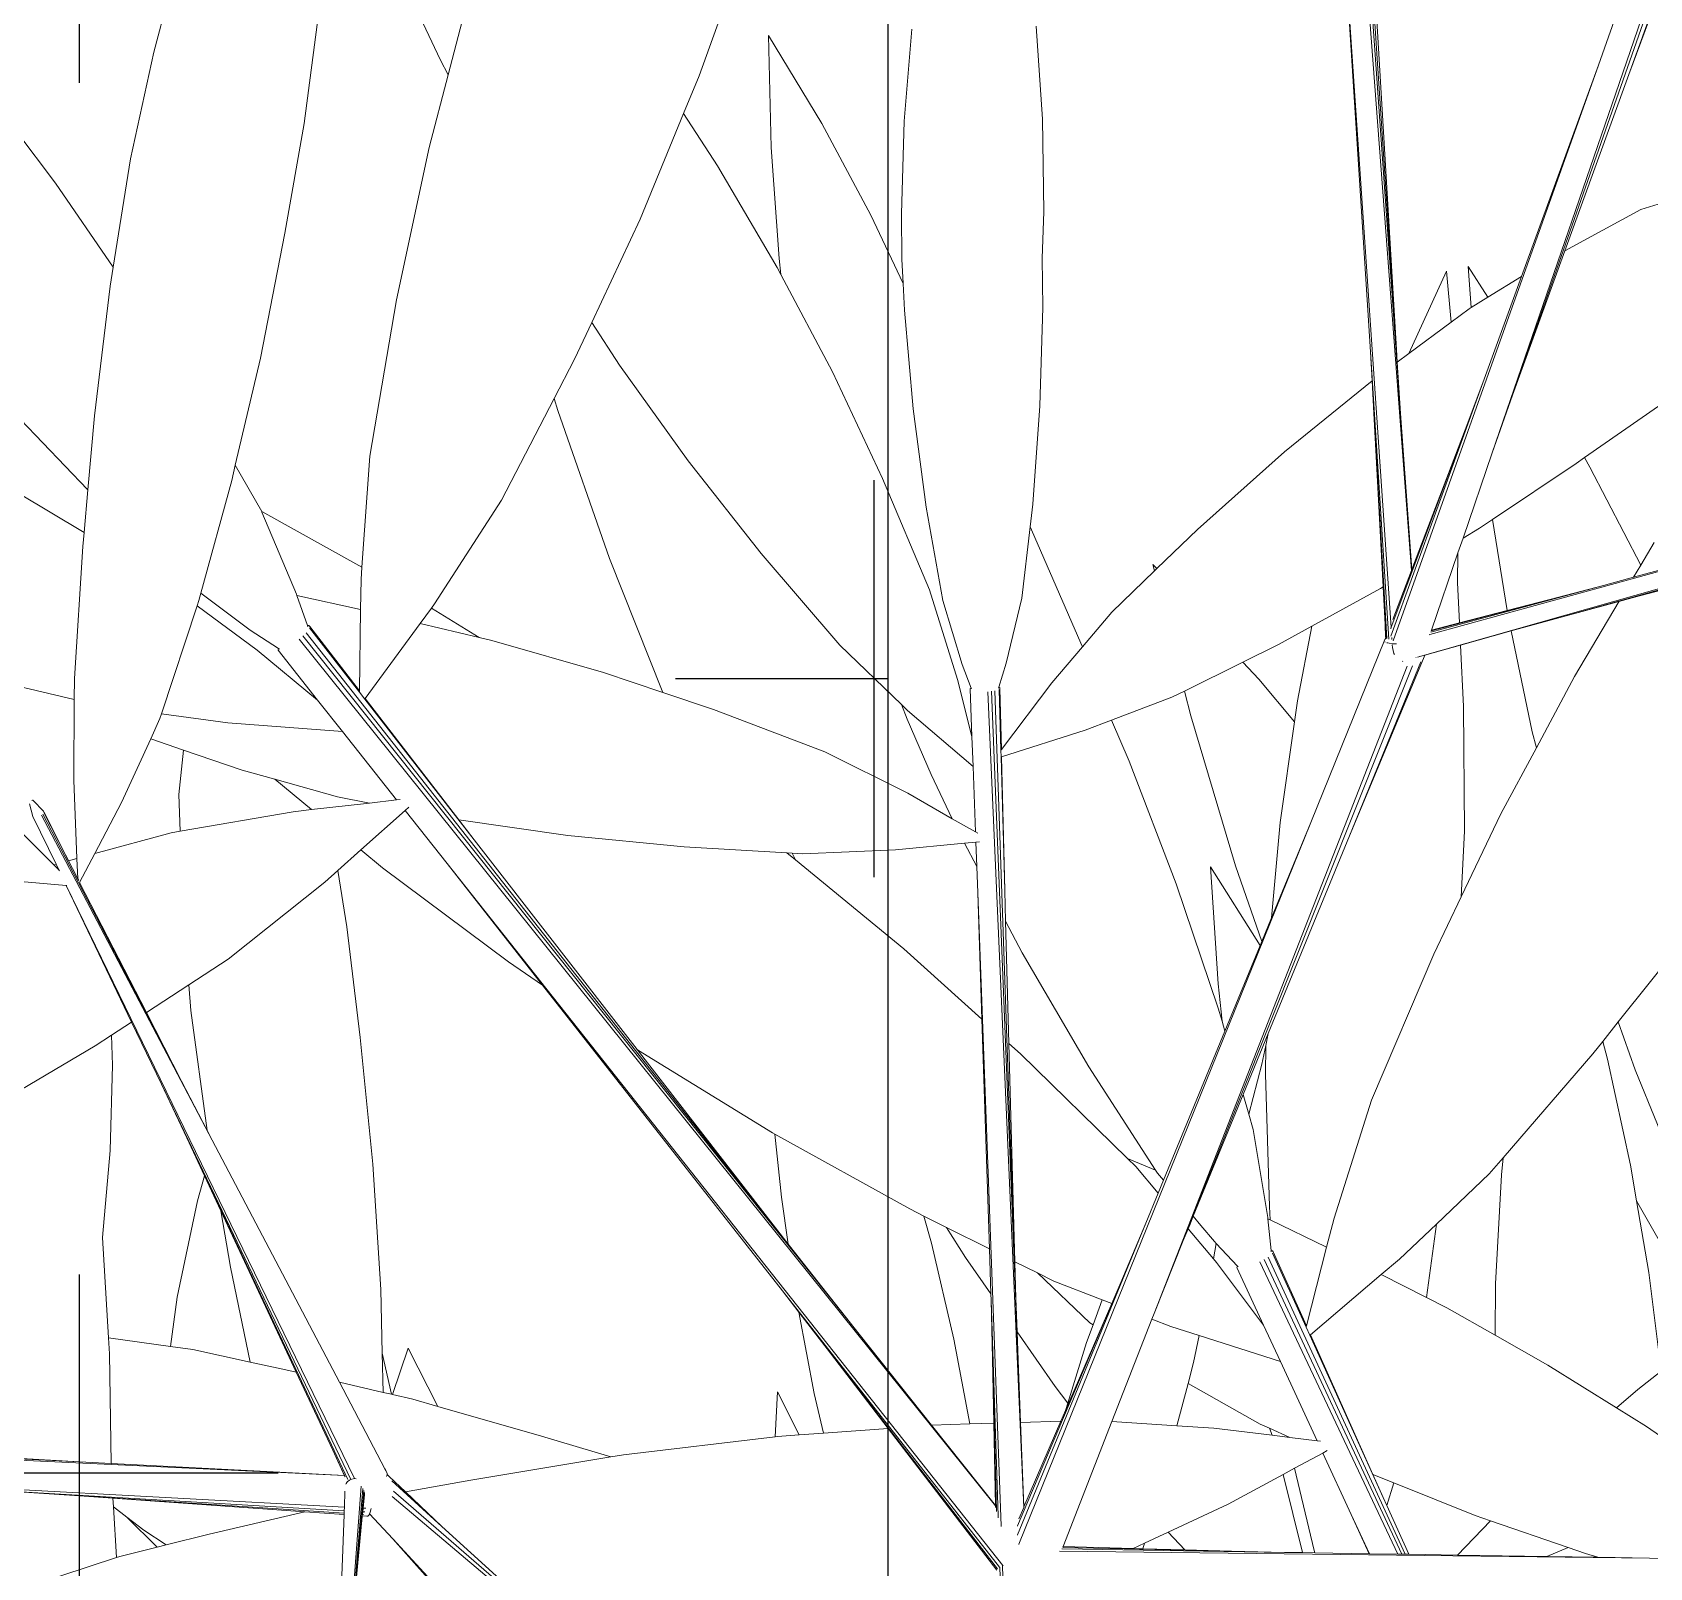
# Model space of a CAD drawing. Header units: millimetres. Extents: x 18 to 174501, y 22 to 24571.
# Drawn here: x 21719.1 to 21922.7, y 18888.2 to 19081.5 of the extents above; entities that cross this region are included whole.
import ezdxf

# ---------------------------------------------------------------- set-up
doc = ezdxf.new("R2010")
doc.units = ezdxf.units.MM
doc.header["$MEASUREMENT"] = 0
doc.linetypes.add('HIDDEN2', pattern=[0.1875, 0.125, -0.0625])
doc.layers.add('AS', color=8, linetype='HIDDEN2', lineweight=5)
doc.layers.add('Edges', color=7, linetype='Continuous', lineweight=18)
doc.layers.add('tampak', color=7, linetype='Continuous')

# ---------------------------------------------------------------- blocks, each defined once
blk = doc.blocks.new('OUTDOOR')
at = {"layer": 'tampak', "transparency": 33554687}
h = blk.add_hatch(dxfattribs=at)
h.set_pattern_fill('CROSS', scale=400)
h.paths.add_polyline_path([(1833117.56, 62258.33), (1829017.56, 62258.33), (1829017.56, 55399.79), (1833117.56, 55399.79)])
blk.add_line((1833117.56, 62258.33), (1833117.56, 44386.87))
blk = doc.blocks.new('BAMBOOPLAN')
at = {"layer": 'Edges'}
for p, q in [((-0.9804, 8.8667), (-1.0959, 10.3975)), ((-1, 9.1491), (-1.089, 10.3983)), ((-1.0077, 9.2642), (-1.0829, 10.3995)), ((-2.1673, 10.0187), (-2.2618, 9.7565)), ((-1.103, 10.0205), (-1.0542, 9.2598)), ((-1.103, 10.0205), (-1.0172, 8.7638)), ((-1.0527, 10.0267), (-1.0077, 9.2642)), ((-0.4977, 10.0069), (-0.5894, 9.7591)), ((-0.4995, 10.0069), (-0.5894, 9.7591)), ((-3.1929, 9.986), (-3.2424, 9.7989)), ((-0.8351, 9.0781), (-0.5186, 10.0004)), ((-0.7985, 9.1823), (-0.5112, 10.0012)), ((-0.5636, 10.0024), (-0.6442, 9.7759)), ((-2.8175, 9.9763), (-2.7271, 9.7846)), ((-2.6764, 9.8987), (-2.7132, 9.7582)), ((-2.9455, 9.8717), (-2.9723, 9.6709)), ((-1.8793, 9.8403), (-1.8931, 9.6749)), ((-1.6555, 9.8461), (-1.6442, 9.6786)), ((-2.1371, 9.8291), (-2.1319, 9.6277)), ((-2.1371, 9.8291), (-2.0409, 9.6707)), ((-3.2424, 9.7989), (-3.2843, 9.6075)), ((-2.7271, 9.7846), (-2.7132, 9.7582)), ((-0.6442, 9.7759), (-1.0134, 8.7399)), ((-0.6442, 9.7759), (-0.7825, 9.3954)), ((-2.7132, 9.7582), (-2.7473, 9.6276)), ((-2.2618, 9.7565), (-2.2898, 9.6887)), ((-0.5894, 9.7591), (-0.7044, 9.442)), ((-2.2898, 9.6887), (-2.368, 9.4989)), ((-2.2898, 9.6887), (-2.2286, 9.5946)), ((-3.4904, 9.6583), (-3.4196, 9.5637)), ((-2.9723, 9.6709), (-3.0067, 9.4733)), ((-2.0409, 9.6707), (-1.9526, 9.506)), ((-1.8931, 9.6749), (-1.898, 9.508)), ((-1.6442, 9.6786), (-1.642, 9.5117)), ((-3.2843, 9.6075), (-3.3154, 9.4121)), ((-2.7473, 9.6276), (-2.8058, 9.3538)), ((-2.1319, 9.6277), (-2.1179, 9.428)), ((-2.2286, 9.5946), (-2.1211, 9.4116)), ((-3.4196, 9.5637), (-3.3154, 9.4121)), ((-0.4436, 9.5549), (-0.5682, 9.516)), ((-0.5682, 9.516), (-0.7044, 9.442)), ((-2.368, 9.4989), (-2.4548, 9.3129)), ((-1.9526, 9.506), (-1.8948, 9.3832)), ((-1.898, 9.508), (-1.897, 9.4266)), ((-1.642, 9.5117), (-1.6445, 9.4283)), ((-3.0067, 9.4733), (-3.0507, 9.2487)), ((-2.1179, 9.428), (-2.1146, 9.3993)), ((-1.897, 9.4266), (-1.8948, 9.3832)), ((-1.6445, 9.4283), (-1.6436, 9.3396)), ((-0.7044, 9.442), (-0.7985, 9.1823)), ((-3.3154, 9.4121), (-3.3208, 9.3779)), ((-2.1211, 9.4116), (-2.1146, 9.3993)), ((-2.1146, 9.3993), (-2.022, 9.224)), ((-0.9173, 9.4049), (-0.9854, 9.2571)), ((-0.9173, 9.4049), (-0.9093, 9.3134)), ((-0.8784, 9.4133), (-0.8432, 9.3581)), ((-0.8784, 9.4133), (-0.8734, 9.3395)), ((-3.3208, 9.3779), (-3.3494, 9.1451)), ((-1.8948, 9.3832), (-1.8925, 9.3351)), ((-0.7825, 9.3954), (-0.852, 9.2041)), ((-0.7825, 9.3954), (-0.8432, 9.3581)), ((-2.8058, 9.3538), (-2.8537, 9.0724)), ((-1.6436, 9.3396), (-1.6491, 9.1626)), ((-0.8765, 9.3376), (-0.9093, 9.3134)), ((-0.8734, 9.3395), (-0.8765, 9.3376)), ((-0.8432, 9.3581), (-0.8734, 9.3395)), ((-2.4548, 9.3129), (-2.4857, 9.2466)), ((-2.4548, 9.3129), (-2.4049, 9.2361)), ((-1.8925, 9.3351), (-1.8765, 9.1572)), ((-0.9093, 9.3134), (-0.9854, 9.2571)), ((-1.0542, 9.2598), (-1.021, 8.7432)), ((-1.0512, 9.208), (-1.0542, 9.2598)), ((-1.0062, 9.2417), (-1.0077, 9.2642)), ((-0.9854, 9.2571), (-1.0062, 9.2417)), ((-3.0507, 9.2487), (-3.0959, 9.0561)), ((-2.4857, 9.2466), (-2.5223, 9.176)), ((-2.4049, 9.2361), (-2.2814, 9.0637)), ((-2.022, 9.224), (-1.9317, 9.0323)), ((-1, 9.1491), (-1.0062, 9.2417)), ((-1.0512, 9.208), (-1.2087, 9.0801)), ((-1.0479, 9.1498), (-1.0512, 9.208)), ((-0.852, 9.2041), (-1.0175, 8.7485)), ((-0.8837, 9.1194), (-0.852, 9.2041)), ((-3.5261, 9.1839), (-3.3618, 9.0121)), ((-2.5223, 9.176), (-2.6169, 8.9931)), ((-2.5223, 9.176), (-2.5159, 9.1545)), ((-0.8351, 9.0781), (-0.7985, 9.1823)), ((-3.3494, 9.1451), (-3.3611, 9.0115)), ((-2.5159, 9.1545), (-2.4231, 8.8879)), ((-1.8765, 9.1572), (-1.8533, 8.9804)), ((-1.6491, 9.1626), (-1.6616, 8.9862)), ((-1.0316, 8.837), (-1.0479, 9.1498)), ((-1.0248, 8.7442), (-1.0479, 9.1498)), ((-0.98, 8.8683), (-1, 9.1491)), ((-0.5363, 9.1623), (-0.6694, 9.0698)), ((-1.0174, 8.7627), (-0.8837, 9.1194)), ((-0.9797, 8.8686), (-0.8837, 9.1194)), ((-1.2087, 9.0801), (-1.3655, 8.9404)), ((-0.8878, 8.9245), (-0.8351, 9.0781)), ((-3.0959, 9.0561), (-3.1024, 9.0283)), ((-3.0959, 9.0561), (-3.0485, 8.9726)), ((-2.8537, 9.0724), (-2.8681, 8.8726)), ((-2.2814, 9.0637), (-2.1503, 8.8971)), ((-0.6845, 9.0594), (-0.8345, 8.9585)), ((-0.6694, 9.0698), (-0.6845, 9.0594)), ((-0.6694, 9.0698), (-0.6595, 9.0526)), ((-0.6595, 9.0526), (-0.5682, 8.876)), ((-3.1024, 9.0283), (-3.158, 8.826)), ((-1.9317, 9.0323), (-1.8472, 8.832)), ((-0.9698, 8.7108), (0.1946, 9.0406)), ((-0.7086, 8.7835), (0.1962, 9.0357)), ((-0.6251, 8.8063), (0.198, 9.0314)), ((-3.4869, 9.0062), (-3.3677, 8.9349)), ((-3.3611, 9.0115), (-3.3677, 8.9349)), ((-3.3618, 9.0121), (-3.3611, 9.0115)), ((-2.6169, 8.9931), (-2.7378, 8.8064)), ((-0.0836, 8.9895), (-0.9474, 8.7514)), ((-0.0836, 8.9895), (-0.581, 8.8546)), ((-3.0485, 8.9726), (-2.8681, 8.8726)), ((-3.0485, 8.9726), (-3.048, 8.9718)), ((-3.048, 8.9718), (-2.9858, 8.824)), ((-1.8533, 8.9804), (-1.8233, 8.8125)), ((-1.6616, 8.9862), (-1.6664, 8.9451)), ((-3.3677, 8.9349), (-3.3699, 8.9099)), ((-1.6664, 8.9451), (-1.6815, 8.8168)), ((-1.6664, 8.9451), (-1.6638, 8.9398)), ((-1.6638, 8.9398), (-1.575, 8.7358)), ((-1.3655, 8.9404), (-1.4383, 8.87)), ((-0.8579, 8.9427), (-0.8878, 8.9245)), ((-0.8345, 8.9585), (-0.8579, 8.9427)), ((-0.8345, 8.9585), (-0.8081, 8.7948)), ((-0.0715, 8.9534), (-0.6068, 8.8112)), ((-3.3699, 8.9099), (-3.3854, 8.6721)), ((-0.8969, 8.8981), (-0.8878, 8.9245)), ((-0.544, 8.9167), (-0.5682, 8.876)), ((-2.8681, 8.8726), (-2.8697, 8.8506)), ((-2.4231, 8.8879), (-2.3268, 8.6473)), ((-2.1503, 8.8971), (-2.0089, 8.7321)), ((-1.4454, 8.8777), (-1.4383, 8.87)), ((-1.4454, 8.8777), (-1.4425, 8.8659)), ((-0.9444, 8.7595), (-0.8969, 8.8981)), ((-0.8969, 8.8981), (-0.8978, 8.845)), ((-0.5682, 8.876), (-0.581, 8.8546)), ((-2.8697, 8.8506), (-2.8705, 8.7963)), ((-1.4425, 8.8659), (-1.5193, 8.7915)), ((-1.4383, 8.87), (-1.4425, 8.8659)), ((-1.0142, 8.7783), (-0.9804, 8.8667)), ((-0.9804, 8.8667), (-0.98, 8.8677)), ((-0.9797, 8.8686), (-0.98, 8.8683)), ((-0.98, 8.8677), (-0.9797, 8.8686)), ((-0.98, 8.8677), (-0.98, 8.8683)), ((-0.8978, 8.845), (-0.8942, 8.7725)), ((-0.581, 8.8546), (-0.6353, 8.8398)), ((-3.158, 8.826), (-3.1617, 8.8126)), ((-3.158, 8.826), (-3.0689, 8.7591)), ((-2.9858, 8.824), (-2.985, 8.8218)), ((-2.985, 8.8218), (-2.8705, 8.7963)), ((-2.985, 8.8218), (-2.966, 8.7675)), ((-1.8472, 8.832), (-1.7967, 8.6704)), ((-1.6815, 8.8168), (-1.7094, 8.6999)), ((-1.0364, 8.834), (-1.1597, 8.7664)), ((-1.0316, 8.837), (-1.0364, 8.834)), ((-1.028, 8.7693), (-1.0316, 8.837)), ((-0.6353, 8.8398), (-0.9459, 8.7556)), ((-0.9449, 8.7582), (-0.7152, 8.8188)), ((-0.8081, 8.7948), (-0.7152, 8.8188)), ((-0.7152, 8.8188), (-0.6353, 8.8398)), ((-3.1647, 8.8033), (-3.2286, 8.6085)), ((-3.1617, 8.8126), (-3.1647, 8.8033)), ((-3.1647, 8.8033), (-3.0564, 8.7235)), ((-2.8705, 8.7963), (-2.8727, 8.6503)), ((-2.7432, 8.799), (-2.7634, 8.7714)), ((-2.7378, 8.8064), (-2.7432, 8.799)), ((-2.7432, 8.799), (-2.6574, 8.7462)), ((-1.8233, 8.8125), (-1.7884, 8.6975)), ((-1.5193, 8.7915), (-1.5724, 8.7291)), ((-0.8942, 8.7725), (-0.8081, 8.7948)), ((-0.7086, 8.7835), (-0.6251, 8.8063)), ((-0.6068, 8.8112), (-0.6874, 8.6758)), ((-0.6068, 8.8112), (-0.6251, 8.8063)), ((-3.0689, 8.7591), (-3.0185, 8.726)), ((-2.9634, 8.7674), (-2.966, 8.7675)), ((-2.966, 8.7675), (-2.9652, 8.7651)), ((-2.9619, 8.7661), (-2.9634, 8.7674)), ((-2.9623, 8.7634), (-2.8727, 8.648)), ((-2.9619, 8.7661), (-2.8727, 8.6503)), ((-2.7634, 8.7714), (-2.8621, 8.6365)), ((-2.7634, 8.7714), (-2.6574, 8.7462)), ((-1.1597, 8.7664), (-1.2195, 8.7336)), ((-1.1597, 8.7664), (-1.1852, 8.632)), ((-1.027, 8.747), (-1.028, 8.7693)), ((-1.0268, 8.7455), (-1.028, 8.7693)), ((-1.0177, 8.7619), (-1.0174, 8.7627)), ((-1.0171, 8.7637), (-1.0172, 8.7638)), ((-0.9451, 8.7574), (-0.9449, 8.7582)), ((-0.9449, 8.7582), (-0.9444, 8.7595)), ((-0.9444, 8.7595), (-0.8942, 8.7725)), ((-0.8923, 8.7323), (-0.8009, 8.7578)), ((-0.8009, 8.7578), (-0.7086, 8.7835)), ((-0.8009, 8.7578), (-0.7633, 8.5766)), ((-1.7285, 7.1836), (-2.9809, 8.7428)), ((-1.974, 7.4927), (-2.9743, 8.7488)), ((-2.0657, 7.6089), (-2.9687, 8.7544)), ((-2.6574, 8.7462), (-2.6347, 8.7407)), ((-2.6347, 8.7407), (-2.4338, 8.6832)), ((-2.0089, 8.7321), (-1.8979, 8.6254)), ((-1.5724, 8.7291), (-1.6274, 8.6644)), ((-1.575, 8.7358), (-1.5724, 8.7291)), ((-1.2195, 8.7336), (-1.2836, 8.7019)), ((-1.0284, 8.7427), (-1.1615, 8.4135)), ((-1.0268, 8.7446), (-1.0284, 8.7427)), ((-1.0281, 8.7376), (-1.0282, 8.7374)), ((-1.0281, 8.7374), (-1.028, 8.7377)), ((-1.027, 8.747), (-1.0268, 8.7446)), ((-1.0268, 8.7447), (-1.0268, 8.7446)), ((-1.0268, 8.7446), (-1.0268, 8.7437)), ((-1.0264, 8.7389), (-1.0264, 8.7386)), ((-1.0245, 8.7368), (-1.0243, 8.7367)), ((-1.0243, 8.7367), (-1.0205, 8.7356)), ((-1.0205, 8.7356), (-1.0152, 8.7349)), ((-1.0175, 8.7485), (-1.0177, 8.7482)), ((-1.0159, 8.7461), (-1.0159, 8.7462)), ((-1.0159, 8.7461), (-1.0157, 8.7424)), ((-1.0153, 8.7329), (-1.0153, 8.7327)), ((-1.0153, 8.7327), (-1.0146, 8.728)), ((-1.0152, 8.7349), (-1.0102, 8.7346)), ((-1.0146, 8.728), (-1.0135, 8.7228)), ((-1.0134, 8.7399), (-1.0134, 8.7399)), ((-1.0102, 8.7346), (-1.01, 8.7346)), ((-1.01, 8.7346), (-1.0088, 8.7346)), ((-1.0088, 8.7346), (-1.0076, 8.7346)), ((-0.9564, 8.7144), (-0.8923, 8.7323)), ((-0.9484, 8.7511), (-0.9485, 8.7511)), ((-0.9474, 8.7514), (-0.9484, 8.7511)), ((-0.8923, 8.7323), (-0.8869, 8.6219)), ((-3.0564, 8.7235), (-2.9479, 8.6334)), ((-3.0189, 8.7231), (-3.0185, 8.726)), ((-3.0189, 8.7231), (-2.9479, 8.6334)), ((-3.0185, 8.726), (-3.0167, 8.7248)), ((-1.7094, 8.6999), (-1.7225, 8.6569)), ((-1.2836, 8.7019), (-1.3887, 8.6497)), ((-1.2836, 8.7019), (-1.2551, 8.6709)), ((-0.9586, 8.7082), (-1.0921, 8.389)), ((-0.9635, 8.7021), (-1.0921, 8.389)), ((-1.0135, 8.7228), (-1.012, 8.7175)), ((-1.012, 8.7175), (-1.0113, 8.7154)), ((-0.9968, 8.7031), (-0.9963, 8.7033)), ((-0.9729, 8.7099), (-0.9723, 8.7101)), ((-0.9729, 8.7098), (-0.9723, 8.71)), ((-0.966, 8.7117), (-0.9564, 8.7144)), ((-0.9586, 8.7082), (-0.9564, 8.7144)), ((-3.5416, 8.6712), (-3.3856, 8.6348)), ((-3.3854, 8.6721), (-3.3856, 8.6348)), ((-2.4338, 8.6832), (-2.3268, 8.6473)), ((-1.7967, 8.6704), (-1.771, 8.5678)), ((-1.7884, 8.6975), (-1.7726, 8.6551)), ((-1.4434, 7.53), (-0.9884, 8.6944)), ((-1.391, 7.6614), (-0.9789, 8.6949)), ((-1.2551, 8.6709), (-1.1907, 8.5941)), ((-0.6874, 8.6758), (-0.7559, 8.5477)), ((-2.8727, 8.6503), (-2.8727, 8.648)), ((-2.8727, 8.648), (-2.8629, 8.6354)), ((-2.3268, 8.6473), (-2.2359, 8.6167)), ((-1.7742, 8.6535), (-1.7726, 8.6551)), ((-1.7742, 8.6535), (-1.771, 8.5678)), ((-1.7726, 8.6551), (-1.7721, 8.6536)), ((-1.6779, 7.1809), (-1.7425, 8.6486)), ((-1.688, 7.4459), (-1.7358, 8.6493)), ((-1.6919, 7.5569), (-1.7299, 8.6502)), ((-1.7225, 8.6569), (-1.723, 8.6551)), ((-1.721, 8.6557), (-1.7225, 8.6569)), ((-1.722, 8.6528), (-1.719, 8.5433)), ((-1.7206, 8.6542), (-1.721, 8.6557)), ((-1.7206, 8.6542), (-1.718, 8.5446)), ((-1.6274, 8.6644), (-1.718, 8.5446)), ((-1.3887, 8.6497), (-1.4113, 8.6385)), ((-1.3887, 8.6497), (-1.3776, 8.605)), ((-3.3856, 8.6348), (-3.3862, 8.4892)), ((-2.9479, 8.6334), (-2.9032, 8.5769)), ((-2.8621, 8.6365), (-2.8629, 8.6354)), ((-2.8629, 8.6354), (-2.6663, 8.3823)), ((-2.8621, 8.6365), (-2.6939, 8.4181)), ((-2.2359, 8.6167), (-2.0359, 8.5402)), ((-1.8979, 8.6254), (-1.8878, 8.5991)), ((-1.8979, 8.6254), (-1.8868, 8.6147)), ((-1.8868, 8.6147), (-1.769, 8.5137)), ((-1.4113, 8.6385), (-1.52, 8.5971)), ((-1.1852, 8.632), (-1.1907, 8.5941)), ((-0.8869, 8.6219), (-0.8854, 8.3979)), ((-3.2314, 8.6002), (-3.2481, 8.5635)), ((-3.2286, 8.6085), (-3.2314, 8.6002)), ((-3.2286, 8.6085), (-3.1094, 8.5925)), ((-3.1094, 8.5925), (-2.9032, 8.5769)), ((-1.8878, 8.5991), (-1.8445, 8.4995)), ((-1.52, 8.5971), (-1.5672, 8.5792)), ((-1.52, 8.5971), (-1.4882, 8.5233)), ((-1.3776, 8.605), (-1.2972, 8.335)), ((-1.1907, 8.5941), (-1.2168, 8.413)), ((-3.2481, 8.5635), (-3.3004, 8.4491)), ((-3.2481, 8.5635), (-3.189, 8.5434)), ((-2.9032, 8.5769), (-2.8058, 8.4539)), ((-1.771, 8.5678), (-1.769, 8.5137)), ((-1.5672, 8.5792), (-1.7177, 8.5316)), ((-0.7633, 8.5766), (-0.7559, 8.5477)), ((-3.189, 8.5434), (-3.1975, 8.4637)), ((-3.189, 8.5434), (-3.0837, 8.5076)), ((-2.0359, 8.5402), (-1.8866, 8.4659)), ((-1.718, 8.5446), (-1.719, 8.5433)), ((-1.719, 8.5433), (-1.7187, 8.5313)), ((-1.7177, 8.5316), (-1.7187, 8.5313)), ((-1.7187, 8.5313), (-1.7121, 8.291)), ((-1.7177, 8.5316), (-1.7121, 8.291)), ((-1.4882, 8.5233), (-1.4035, 8.3029)), ((-0.7559, 8.5477), (-0.8196, 8.4287)), ((-3.0837, 8.5076), (-3.0251, 8.4911)), ((-1.8445, 8.4995), (-1.8065, 8.4201)), ((-1.769, 8.5137), (-1.7647, 8.3962)), ((-3.3862, 8.4892), (-3.3807, 8.3484)), ((-3.0251, 8.4911), (-2.9586, 8.4365)), ((-3.0251, 8.4911), (-2.9124, 8.4593)), ((-1.8866, 8.4659), (-1.8065, 8.4201)), ((-3.4601, 8.4239), (-3.4661, 8.4466)), ((-3.4607, 8.4532), (-3.4616, 8.4531)), ((-3.4601, 8.4532), (-3.4607, 8.4532)), ((-3.4596, 8.453), (-3.4601, 8.4532)), ((-3.441, 8.4337), (-3.4596, 8.453)), ((-3.3004, 8.4491), (-3.3488, 8.3572)), ((-3.1975, 8.4637), (-3.1952, 8.3976)), ((-2.9918, 8.4327), (-2.9586, 8.4365)), ((-2.9586, 8.4365), (-2.8548, 8.4483)), ((-2.9124, 8.4593), (-2.8548, 8.4483)), ((-2.8548, 8.4483), (-2.8058, 8.4539)), ((-2.8058, 8.4539), (-2.7994, 8.4546)), ((-2.7907, 8.4348), (-2.784, 8.4408)), ((-3.4979, 8.4125), (-3.4225, 8.337)), ((-3.4601, 8.4253), (-3.46, 8.4252)), ((-3.4601, 8.4239), (-3.4184, 8.3381)), ((-3.1373, 7.8418), (-3.4442, 8.4264)), ((-3.1925, 7.9479), (-3.4423, 8.4281)), ((-3.4403, 8.4326), (-3.441, 8.4337)), ((-3.4403, 8.4326), (-3.3957, 8.3443)), ((-3.4403, 8.4313), (-3.3887, 8.3305)), ((-3.1952, 8.3976), (-2.9918, 8.4327)), ((-2.8701, 8.3638), (-2.7907, 8.4348)), ((-2.7907, 8.4348), (-2.715, 8.3392)), ((-2.6939, 8.4181), (-2.4979, 8.3897)), ((-2.6939, 8.4181), (-2.6663, 8.3823)), ((-1.8065, 8.4201), (-1.7647, 8.3962)), ((-1.1615, 8.4135), (-1.6866, 7.1147)), ((-1.1615, 8.4135), (-1.2322, 8.2416)), ((-1.2168, 8.413), (-1.2322, 8.2416)), ((-0.8196, 8.4287), (-0.8909, 8.2794)), ((-3.3488, 8.3572), (-3.211, 8.3949)), ((-3.211, 8.3949), (-3.1952, 8.3976)), ((-2.6663, 8.3823), (-2.3734, 8.0051)), ((-2.4979, 8.3897), (-2.2889, 8.3692)), ((-1.7847, 8.3759), (-1.764, 8.378)), ((-1.7647, 8.3962), (-1.7605, 8.3938)), ((-1.764, 8.378), (-1.7573, 8.3786)), ((-1.764, 8.378), (-1.7624, 8.3339)), ((-1.0921, 8.389), (-1.2381, 8.0335)), ((-0.8854, 8.3979), (-0.8909, 8.2794)), ((-3.3488, 8.3572), (-3.3759, 8.3056)), ((-2.9116, 8.3266), (-2.8701, 8.3638)), ((-2.8701, 8.3638), (-2.8313, 8.3319)), ((-2.2889, 8.3692), (-2.1041, 8.3588)), ((-2.1041, 8.3588), (-2.0883, 8.3458)), ((-2.1041, 8.3588), (-2.0943, 8.3582)), ((-2.0943, 8.3582), (-2.0883, 8.3458)), ((-2.0943, 8.3582), (-2.0751, 8.3571)), ((-2.0751, 8.3571), (-1.9084, 8.3638)), ((-1.9084, 8.3638), (-1.7847, 8.3759)), ((-1.7847, 8.3759), (-1.7624, 8.3339)), ((-3.4225, 8.337), (-3.4184, 8.3381)), ((-3.4225, 8.337), (-3.4135, 8.328)), ((-3.4184, 8.3381), (-3.4135, 8.328)), ((-3.4135, 8.328), (-3.4119, 8.3264)), ((-3.3957, 8.3443), (-3.3807, 8.3484)), ((-3.3957, 8.3443), (-3.3887, 8.3305)), ((-3.3887, 8.3305), (-3.3793, 8.3122)), ((-3.3807, 8.3484), (-3.3793, 8.3122)), ((-2.9348, 8.3058), (-2.9116, 8.3266)), ((-2.9116, 8.3266), (-2.8952, 8.2256)), ((-2.8313, 8.3319), (-2.6047, 8.1624)), ((-2.715, 8.3392), (-2.5436, 8.1209)), ((-2.715, 8.3392), (-1.7153, 7.0763)), ((-2.0883, 8.3458), (-1.8937, 8.186)), ((-1.7624, 8.3339), (-1.7607, 8.2865)), ((-1.3417, 8.3333), (-1.2526, 8.1922)), ((-1.3417, 8.3333), (-1.3284, 8.1229)), ((-1.2972, 8.335), (-1.2498, 8.1989)), ((-3.5164, 8.3099), (-3.4002, 8.3002)), ((-3.4002, 8.3002), (-3.4, 8.3001)), ((-3.4002, 8.3002), (-3.2824, 8.0542)), ((-3.4, 8.3001), (-2.8817, 7.2329)), ((-3.4, 8.3001), (-3.3989, 8.3001)), ((-3.3793, 8.3122), (-3.3775, 8.3087)), ((-3.3759, 8.3056), (-3.3761, 8.3053)), ((-3.3759, 8.3056), (-3.2559, 8.0715)), ((-3.1088, 8.1671), (-2.9348, 8.3058)), ((-1.7121, 8.291), (-1.7106, 8.236)), ((-1.4035, 8.3029), (-1.3279, 8.0795)), ((-1.7607, 8.2865), (-1.7532, 8.0595)), ((-1.7607, 8.2865), (-1.7187, 7.1482)), ((-0.8909, 8.2794), (-0.9403, 8.1761)), ((-1.7106, 8.236), (-1.6804, 8.1789)), ((-1.7106, 8.236), (-1.7045, 8.0156)), ((-1.2322, 8.2416), (-1.2498, 8.1989)), ((-2.8952, 8.2256), (-2.8712, 8.0265)), ((-0.4808, 8.215), (-0.6085, 8.0544)), ((-1.8937, 8.186), (-1.7532, 8.0595)), ((-1.6804, 8.1789), (-1.5606, 7.9735)), ((-1.2526, 8.1922), (-1.316, 8.0381)), ((-1.2498, 8.1989), (-1.2526, 8.1922)), ((-0.9403, 8.1761), (-1.0525, 7.9136)), ((-3.1793, 8.1213), (-3.1088, 8.1671)), ((-2.6047, 8.1624), (-2.5436, 8.1209)), ((-3.2559, 8.0715), (-3.1793, 8.1213)), ((-3.1793, 8.1213), (-3.1757, 8.0749)), ((-2.5436, 8.1209), (-2.1116, 7.5705)), ((-1.3284, 8.1229), (-1.3211, 8.0557)), ((-3.2559, 8.0715), (-3.1925, 7.9479)), ((-3.1757, 8.0749), (-3.1464, 7.8593)), ((-1.7532, 8.0595), (-1.7397, 7.6462)), ((-1.3279, 8.0795), (-1.3211, 8.0557)), ((-3.3481, 8.0115), (-3.3185, 8.0308)), ((-3.3185, 8.0308), (-3.2824, 8.0542)), ((-3.3185, 8.0308), (-3.3165, 7.9769)), ((-3.2824, 8.0542), (-3.2289, 7.9426)), ((-1.316, 8.0381), (-1.4264, 7.7697)), ((-1.3211, 8.0557), (-1.316, 8.0381)), ((-1.2381, 8.0335), (-1.2831, 7.924)), ((-1.2381, 8.0335), (-1.2426, 8.0122)), ((-0.6085, 8.0544), (-0.6364, 8.0193)), ((-0.6085, 8.0544), (-0.5779, 7.9681)), ((-3.5108, 7.9151), (-3.3481, 8.0115)), ((-2.8712, 8.0265), (-2.8485, 7.7988)), ((-2.3734, 8.0051), (-2.3707, 8.0033)), ((-2.3734, 8.0051), (-2.1013, 7.6548)), ((-2.3707, 8.0033), (-2.1298, 7.855)), ((-1.7045, 8.0156), (-1.6837, 7.9969)), ((-1.7045, 8.0156), (-1.6937, 7.6231)), ((-1.2426, 8.0122), (-1.2497, 7.9785)), ((-1.2426, 8.0122), (-1.2432, 7.9607)), ((-0.6364, 8.0193), (-0.654, 7.9972)), ((-0.6364, 8.0193), (-0.6279, 7.9874)), ((-3.3165, 7.9769), (-3.3208, 7.8234)), ((-1.6837, 7.9969), (-1.4915, 7.809)), ((-1.5606, 7.9735), (-1.4406, 7.788)), ((-1.2497, 7.9785), (-1.2729, 7.8886)), ((-0.654, 7.9972), (-0.8158, 7.8102)), ((-0.6279, 7.9874), (-0.5865, 7.7965)), ((-3.2289, 7.9426), (-2.8882, 7.2313)), ((-3.1832, 7.8458), (-3.2289, 7.9426)), ((-3.1464, 7.8593), (-3.1925, 7.9479)), ((-1.2432, 7.9607), (-1.2361, 7.7226)), ((-0.5779, 7.9681), (-0.498, 7.7716)), ((-1.2831, 7.924), (-1.373, 7.7052)), ((-1.2831, 7.924), (-1.2729, 7.8886)), ((-1.0525, 7.9136), (-1.1198, 7.7016)), ((-1.2729, 7.8886), (-1.265, 7.8611)), ((-3.1373, 7.8418), (-3.1464, 7.8593)), ((-2.1298, 7.855), (-2.1255, 7.8526)), ((-1.265, 7.8611), (-1.2389, 7.7029)), ((-3.1514, 7.7777), (-3.1832, 7.8458)), ((-2.8935, 7.2315), (-3.1832, 7.8458)), ((-2.9086, 7.4062), (-3.1373, 7.8418)), ((-2.1255, 7.8526), (-2.1137, 7.7394)), ((-2.1255, 7.8526), (-1.8827, 7.718)), ((-3.3208, 7.8234), (-3.3347, 7.6665)), ((-2.8485, 7.7988), (-2.8344, 7.5728)), ((-1.4915, 7.809), (-1.4406, 7.788)), ((-1.4915, 7.809), (-1.4765, 7.7943)), ((-0.8158, 7.8102), (-0.8408, 7.7813)), ((-0.8158, 7.8102), (-0.8188, 7.7794)), ((-0.5865, 7.7965), (-0.5755, 7.7326)), ((-3.1514, 7.7777), (-3.164, 7.7327)), ((-3.122, 7.7148), (-3.1514, 7.7777)), ((-1.4765, 7.7943), (-1.4361, 7.7463)), ((-1.4406, 7.788), (-1.4371, 7.7826)), ((-1.4371, 7.7826), (-1.4264, 7.7697)), ((-1.4264, 7.7697), (-1.4361, 7.7463)), ((-0.8408, 7.7813), (-0.9357, 7.6909)), ((-0.8188, 7.7794), (-0.8291, 7.5832)), ((-2.1137, 7.7394), (-2.1013, 7.6548)), ((-1.4361, 7.7463), (-1.4583, 7.6922)), ((-3.164, 7.7327), (-3.2003, 7.5593)), ((-3.122, 7.7148), (-3.1046, 7.6134)), ((-2.9862, 7.4241), (-3.122, 7.7148)), ((-1.8827, 7.718), (-1.8573, 7.7052)), ((-1.2361, 7.7226), (-1.2344, 7.6985)), ((-0.5755, 7.7326), (-0.4528, 7.5164)), ((-0.5755, 7.7326), (-0.5535, 7.6034)), ((-1.8573, 7.7052), (-1.8438, 7.6566)), ((-1.8573, 7.7052), (-1.8167, 7.6848)), ((-1.8167, 7.6848), (-1.7824, 7.6304)), ((-1.8167, 7.6848), (-1.7397, 7.6462)), ((-1.4583, 7.6922), (-1.689, 7.1316)), ((-1.5035, 7.5855), (-1.4583, 7.6922)), ((-1.3823, 7.6825), (-1.391, 7.6614)), ((-1.3788, 7.6909), (-1.3823, 7.6825)), ((-1.3823, 7.6825), (-1.3364, 7.628)), ((-1.373, 7.7052), (-1.3788, 7.6909)), ((-1.373, 7.7052), (-1.3591, 7.6885)), ((-1.3591, 7.6885), (-1.3348, 7.6592)), ((-1.2389, 7.7029), (-1.2387, 7.7005)), ((-1.2387, 7.7005), (-1.2344, 7.6985)), ((-1.2387, 7.7005), (-1.2328, 7.6433)), ((-1.2344, 7.6985), (-1.1333, 7.6491)), ((-1.1198, 7.7016), (-1.1333, 7.6491)), ((-0.9357, 7.6909), (-1.0018, 7.6279)), ((-0.9357, 7.6909), (-0.9532, 7.5584)), ((-3.3347, 7.6665), (-3.3238, 7.4859)), ((-2.1013, 7.6548), (-2.0657, 7.6089)), ((-1.8438, 7.6566), (-1.8037, 7.4837)), ((-1.4434, 7.53), (-1.391, 7.6614)), ((-1.3319, 7.656), (-1.3364, 7.628)), ((-1.3348, 7.6592), (-1.3319, 7.656)), ((-1.3319, 7.656), (-1.2936, 7.6152)), ((-1.7824, 7.6304), (-1.737, 7.5651)), ((-1.7397, 7.6462), (-1.737, 7.5651)), ((-1.6937, 7.6231), (-1.6533, 7.6028)), ((-1.6937, 7.6231), (-1.6919, 7.5569)), ((-1.3364, 7.628), (-1.3311, 7.6216)), ((-1.3311, 7.6216), (-1.2465, 7.5087)), ((-1.0048, 7.097), (-1.2531, 7.6228)), ((-0.9976, 7.0969), (-1.2453, 7.627)), ((-0.992, 7.0968), (-1.2385, 7.6312)), ((-1.2304, 7.6426), (-1.2328, 7.6433)), ((-1.2328, 7.6433), (-1.2326, 7.6408)), ((-1.2292, 7.641), (-1.2304, 7.6426)), ((-1.2302, 7.6385), (-1.17, 7.5054)), ((-1.2292, 7.641), (-1.1694, 7.5075)), ((-1.1333, 7.6491), (-1.1694, 7.5075)), ((-1.0018, 7.6279), (-1.0349, 7.5998)), ((-3.1046, 7.6134), (-3.0689, 7.4424)), ((-1.974, 7.4927), (-2.0657, 7.6089)), ((-1.6533, 7.6028), (-1.5587, 7.5132)), ((-1.6533, 7.6028), (-1.6237, 7.588)), ((-1.2947, 7.6125), (-1.2936, 7.6152)), ((-1.2947, 7.6125), (-1.2465, 7.5087)), ((-1.2936, 7.6152), (-1.2921, 7.6136)), ((-1.0349, 7.5998), (-1.1623, 7.4917)), ((-1.0349, 7.5998), (-0.9532, 7.5584)), ((-0.5535, 7.6034), (-0.5313, 7.4264)), ((-2.8344, 7.5728), (-2.8316, 7.4587)), ((-2.0823, 7.5326), (-2.1116, 7.5705)), ((-2.1116, 7.5705), (-1.7212, 7.0733)), ((-1.737, 7.5651), (-1.7367, 7.554)), ((-1.6888, 7.1477), (-1.5035, 7.5855)), ((-1.6237, 7.588), (-1.5365, 7.5543)), ((-1.5197, 7.5478), (-1.5035, 7.5855)), ((-0.8291, 7.5832), (-0.8299, 7.4908)), ((-3.2003, 7.5593), (-3.2127, 7.4705)), ((-1.734, 7.4481), (-1.7367, 7.554)), ((-1.7367, 7.554), (-1.724, 7.166)), ((-1.6898, 7.497), (-1.6919, 7.5569)), ((-1.6026, 7.3557), (-1.5197, 7.5478)), ((-1.5365, 7.5543), (-1.5531, 7.5097)), ((-1.5365, 7.5543), (-1.5197, 7.5478)), ((-0.9532, 7.5584), (-0.9169, 7.54)), ((-0.9169, 7.54), (-0.8299, 7.4908)), ((-2.0823, 7.5326), (-2.0546, 7.3859)), ((-2.0252, 7.4588), (-2.0823, 7.5326)), ((-1.5531, 7.5097), (-1.5651, 7.4777)), ((-1.5587, 7.5132), (-1.5531, 7.5097)), ((-1.5193, 7.3356), (-1.4473, 7.5198)), ((-1.4473, 7.5198), (-1.4434, 7.53)), ((-1.4473, 7.5198), (-1.4131, 7.5066)), ((-1.4131, 7.5066), (-1.3625, 7.4903)), ((-1.2465, 7.5087), (-1.2162, 7.4433)), ((-1.1694, 7.5075), (-1.17, 7.5054)), ((-1.17, 7.5054), (-1.1634, 7.4908)), ((-3.3238, 7.4859), (-3.2127, 7.4705)), ((-3.3238, 7.4859), (-3.322, 7.4572)), ((-1.8437, 7.329), (-1.974, 7.4927)), ((-1.8037, 7.4837), (-1.775, 7.3312)), ((-1.6898, 7.497), (-1.6212, 7.3983)), ((-1.688, 7.4459), (-1.6898, 7.497)), ((-1.5651, 7.4777), (-1.5986, 7.3685)), ((-1.3625, 7.4903), (-1.3724, 7.4415)), ((-1.3625, 7.4903), (-1.2162, 7.4433)), ((-1.1623, 7.4917), (-1.1634, 7.4908)), ((-1.1634, 7.4908), (-1.0313, 7.1988)), ((-1.1623, 7.4917), (-1.0497, 7.24)), ((-0.8299, 7.4908), (-0.735, 7.4372)), ((-3.322, 7.4572), (-3.319, 7.2601)), ((-3.2127, 7.4705), (-3.1722, 7.4649)), ((-3.1722, 7.4649), (-3.0689, 7.4424)), ((-2.8316, 7.4587), (-2.8315, 7.4584)), ((-2.8316, 7.4587), (-2.8298, 7.388)), ((-2.8315, 7.4584), (-2.8152, 7.3846)), ((-2.7849, 7.4674), (-2.8129, 7.3841)), ((-2.7849, 7.4674), (-2.7319, 7.3629)), ((-1.7249, 7.0706), (-2.0252, 7.4588)), ((-1.9214, 7.3233), (-2.0252, 7.4588)), ((-1.7316, 7.3326), (-1.734, 7.4481)), ((-1.727, 7.1757), (-1.734, 7.4481)), ((-3.0689, 7.4424), (-3.0106, 7.4297)), ((-3.0106, 7.4297), (-2.9862, 7.4241)), ((-2.9207, 7.2839), (-2.9862, 7.4241)), ((-1.6836, 7.3341), (-1.688, 7.4459)), ((-1.3724, 7.4415), (-1.3824, 7.4038)), ((-1.2162, 7.4433), (-1.1502, 7.301)), ((-0.735, 7.4372), (-0.6119, 7.3601)), ((-0.5313, 7.4264), (-0.5733, 7.3933)), ((-2.9086, 7.4062), (-2.8298, 7.388)), ((-2.8268, 7.2503), (-2.9086, 7.4062)), ((-2.1208, 7.389), (-2.1251, 7.3082)), ((-2.1208, 7.389), (-2.0818, 7.3116)), ((-1.6212, 7.3983), (-1.5986, 7.3685)), ((-1.3824, 7.4038), (-1.4025, 7.3281)), ((-1.3824, 7.4038), (-1.2526, 7.3311)), ((-0.5733, 7.3933), (-0.6119, 7.3601)), ((-2.8298, 7.388), (-2.8152, 7.3846)), ((-2.8152, 7.3846), (-2.8129, 7.3841)), ((-2.8129, 7.3841), (-2.7765, 7.3757)), ((-2.7765, 7.3757), (-2.7319, 7.3629)), ((-2.7319, 7.3629), (-2.5453, 7.3095)), ((-2.0546, 7.3859), (-2.0381, 7.3148)), ((-1.5986, 7.3685), (-1.6026, 7.3557)), ((-0.6119, 7.3601), (-0.558, 7.3264)), ((-3.3764, 7.263), (-4.98, 7.3453)), ((-2.8996, 7.2385), (-4.9799, 7.3363)), ((-1.8433, 7.329), (-1.775, 7.3312)), ((-1.775, 7.3312), (-1.7316, 7.3326)), ((-1.7285, 7.1843), (-1.7316, 7.3326)), ((-1.6836, 7.3341), (-1.6109, 7.3365)), ((-1.6775, 7.1819), (-1.6836, 7.3341)), ((-1.6775, 7.1819), (-1.6109, 7.3365)), ((-1.6109, 7.3365), (-1.6026, 7.3557)), ((-1.6072, 7.1107), (-1.5193, 7.3356)), ((-1.5193, 7.3356), (-1.4025, 7.3281)), ((-1.2526, 7.3311), (-1.2358, 7.3235)), ((-2.5453, 7.3095), (-2.4208, 7.2719)), ((-2.3976, 7.2757), (-2.1251, 7.3082)), ((-2.1251, 7.3082), (-2.121, 7.3087)), ((-2.121, 7.3087), (-2.0818, 7.3116)), ((-2.0818, 7.3116), (-2.0381, 7.3148)), ((-2.0381, 7.3148), (-1.9214, 7.3233)), ((-1.7262, 7.0683), (-1.9214, 7.3233)), ((-1.8437, 7.329), (-1.8433, 7.329)), ((-1.7285, 7.1843), (-1.8437, 7.329)), ((-1.4025, 7.3281), (-1.336, 7.3238)), ((-1.336, 7.3238), (-1.2313, 7.3109)), ((-1.2358, 7.3235), (-1.2313, 7.3109)), ((-1.2358, 7.3235), (-1.1992, 7.307)), ((-1.2313, 7.3109), (-1.1992, 7.307)), ((-1.1992, 7.307), (-1.1502, 7.301)), ((-0.558, 7.3264), (-0.4698, 7.2659)), ((-2.8997, 7.2386), (-2.9207, 7.2839)), ((-2.8987, 7.2369), (-2.9207, 7.2839)), ((-2.4208, 7.2719), (-2.3976, 7.2757)), ((-1.1909, 7.2515), (-1.14, 7.2789)), ((-1.1502, 7.301), (-1.1439, 7.3002)), ((-1.14, 7.2789), (-1.1321, 7.2832)), ((-1.14, 7.2789), (-1.0887, 7.1682)), ((-4.5013, 7.2683), (-2.8997, 7.1816)), ((-3.3764, 7.263), (-3.5241, 7.2713)), ((-3.319, 7.2601), (-3.3764, 7.263)), ((-2.8997, 7.2386), (-3.319, 7.2601)), ((-2.8252, 7.2473), (-2.8268, 7.2503)), ((-2.8252, 7.2473), (-2.8225, 7.2418)), ((-2.6726, 7.2303), (-2.4208, 7.2719)), ((-1.2114, 7.2404), (-1.1909, 7.2515)), ((-1.1909, 7.2515), (-1.1556, 7.1037)), ((-2.9075, 6.7158), (-2.8695, 7.2193)), ((-2.8996, 7.2385), (-2.8997, 7.2386)), ((-2.8984, 7.2362), (-2.8987, 7.2369)), ((-2.8966, 7.2241), (-2.8971, 7.2228)), ((-2.8941, 7.2276), (-2.8966, 7.2241)), ((-2.8913, 7.2297), (-2.8941, 7.2276)), ((-2.8934, 7.2314), (-2.8935, 7.2315)), ((-2.8935, 6.8866), (-2.8666, 7.2149)), ((-2.8906, 7.2303), (-2.8913, 7.2297)), ((-2.8882, 7.2313), (-2.8906, 7.2303)), ((-2.8864, 7.2321), (-2.8882, 7.2313)), ((-2.8818, 7.2329), (-2.8864, 7.2321)), ((-2.8817, 7.2329), (-2.8818, 7.2329)), ((-2.8783, 7.2327), (-2.8817, 7.2329)), ((-2.8695, 7.2193), (-2.8695, 7.2194)), ((-2.8666, 7.2149), (-2.8666, 7.2149)), ((-2.8237, 7.2369), (-2.8232, 7.2378)), ((-2.8232, 7.2378), (-2.8228, 7.2403)), ((-2.8228, 7.2403), (-2.8225, 7.2418)), ((-2.8228, 7.2403), (-2.8193, 7.2369)), ((-2.8193, 7.2369), (-2.8228, 7.2403)), ((-2.8193, 7.2369), (-2.79, 7.2091)), ((-2.8144, 7.2286), (-2.7242, 7.1468)), ((-2.79, 7.2091), (-2.6726, 7.2303)), ((-1.3103, 7.187), (-1.2114, 7.2404)), ((-1.2114, 7.2404), (-1.1766, 7.0997)), ((-1.0497, 7.24), (-1.0313, 7.1988)), ((-1.0497, 7.24), (-1.0125, 7.2252)), ((-1.0125, 7.2252), (-1.0248, 7.1845)), ((-1.0125, 7.2252), (-0.8657, 7.1668)), ((-3.3849, 7.2023), (-3.5258, 7.2115)), ((-3.5258, 7.2115), (-2.9, 7.1751)), ((-2.9001, 7.1705), (-3.3849, 7.2023)), ((-3.3159, 7.1974), (-3.3849, 7.2023)), ((-3.3159, 7.1974), (-3.315, 7.1818)), ((-2.9707, 7.1731), (-3.3159, 7.1974)), ((-2.8987, 7.2104), (-2.8997, 7.1816)), ((-2.8645, 7.2115), (-2.89, 6.9261)), ((-2.8636, 7.2071), (-2.8661, 7.1798)), ((-2.8637, 7.2044), (-2.8661, 7.1798)), ((-2.8645, 7.2115), (-2.8645, 7.2115)), ((-2.8635, 7.2079), (-2.8636, 7.2074)), ((-2.8636, 7.2071), (-2.8636, 7.2074)), ((-2.3048, 6.7715), (-2.8139, 7.2008)), ((-2.4267, 6.877), (-2.8116, 7.21)), ((-2.79, 7.2091), (-2.7242, 7.1468)), ((-1.4179, 7.1367), (-1.3103, 7.187)), ((-1.0313, 7.1988), (-1.0248, 7.1845)), ((-3.315, 7.1818), (-3.2913, 7.1638)), ((-3.315, 7.1818), (-3.3097, 7.091)), ((-3.2913, 7.1638), (-3.2602, 7.1401)), ((-3.2362, 7.1096), (-3.2913, 7.1638)), ((-3.1432, 7.1327), (-2.9707, 7.1731)), ((-2.9002, 7.1682), (-2.9707, 7.1731)), ((-2.9002, 7.1682), (-2.9079, 6.9579)), ((-2.9001, 7.1705), (-2.9002, 7.1682)), ((-2.9, 7.1751), (-2.9001, 7.1705)), ((-2.8997, 7.1816), (-2.9, 7.1751)), ((-2.8676, 7.1649), (-2.89, 6.9261)), ((-2.8675, 7.1658), (-2.8676, 7.1649)), ((-2.8672, 7.1684), (-2.8675, 7.1659)), ((-2.8671, 7.1658), (-2.8675, 7.1659)), ((-2.8675, 7.1659), (-2.8675, 7.1658)), ((-2.8675, 7.1658), (-2.8593, 7.1653)), ((-2.8668, 7.1731), (-2.8672, 7.1684)), ((-2.8651, 7.1682), (-2.8672, 7.1684)), ((-2.8661, 7.1798), (-2.8668, 7.1731)), ((-2.8668, 7.1731), (-2.8632, 7.1729)), ((-2.8661, 7.1798), (-2.8614, 7.1795)), ((-2.8593, 7.1653), (-2.8574, 7.1653)), ((-2.8574, 7.1653), (-2.8554, 7.1677)), ((-2.8554, 7.1677), (-2.8545, 7.1698)), ((-2.8545, 7.1698), (-2.8535, 7.1723)), ((-2.8545, 7.1698), (-2.8128, 7.1247)), ((-2.8535, 7.1723), (-2.8517, 7.1789)), ((-1.7285, 7.1836), (-1.7285, 7.1843)), ((-1.7284, 7.1808), (-1.7285, 7.1836)), ((-1.727, 7.174), (-1.727, 7.1757)), ((-1.724, 7.166), (-1.7239, 7.1648)), ((-1.7239, 7.1648), (-1.7238, 7.1622)), ((-1.6866, 7.1608), (-1.6779, 7.1809)), ((-1.6779, 7.1809), (-1.6775, 7.1819)), ((-1.0887, 7.1682), (-1.0564, 7.0978)), ((-1.0887, 7.1682), (-1.056, 7.0978)), ((-1.0248, 7.1845), (-0.9851, 7.0967)), ((-0.8381, 7.1572), (-0.8974, 7.0953)), ((-0.8657, 7.1668), (-0.8381, 7.1572)), ((-0.8381, 7.1572), (-0.6986, 7.1089)), ((-3.2602, 7.1401), (-3.2201, 7.1136)), ((-3.2201, 7.1136), (-3.1432, 7.1327)), ((-2.7242, 7.1468), (-2.4267, 6.877)), ((-1.7187, 7.1482), (-1.7187, 7.1469)), ((-1.689, 7.1316), (-1.6892, 7.1311)), ((-1.689, 7.1471), (-1.6888, 7.1477)), ((-1.4605, 7.1167), (-1.4179, 7.1367)), ((-1.4179, 7.1367), (-1.3884, 7.1047)), ((-3.3038, 7.0929), (-3.2362, 7.1096)), ((-3.2362, 7.1096), (-3.2201, 7.1136)), ((-2.8128, 7.1247), (-2.5745, 6.8568)), ((-2.8128, 7.1247), (-2.039, 6.2888)), ((-1.6866, 7.1147), (-1.6866, 7.1146)), ((-1.6135, 7.1021), (-1.6135, 7.1021)), ((-0.5523, 7.09), (-1.6135, 7.1021)), ((-1.6092, 7.1064), (-1.6094, 7.1064)), ((-1.609, 7.1064), (-1.6092, 7.1064)), ((-1.2088, 7.1002), (-1.609, 7.1064)), ((-1.6078, 7.1092), (-1.3044, 7.1023)), ((-1.6073, 7.1104), (-1.6072, 7.1107)), ((-1.6072, 7.1107), (-1.4809, 7.1072)), ((-1.4809, 7.1072), (-1.4605, 7.1167)), ((-1.4809, 7.1072), (-1.4634, 7.1067)), ((-1.4605, 7.1167), (-1.4634, 7.1067)), ((-1.4634, 7.1067), (-1.3884, 7.1047)), ((-1.3884, 7.1047), (-1.3044, 7.1023)), ((-1.3044, 7.1023), (-1.2088, 7.1002)), ((-1.1766, 7.0997), (-1.2088, 7.1002)), ((-1.1543, 7.0993), (-1.1766, 7.0997)), ((-1.1556, 7.1037), (-1.1543, 7.0993)), ((-1.0564, 7.0978), (-1.1543, 7.0993)), ((-1.056, 7.0978), (-1.0564, 7.0978)), ((-1.0048, 7.097), (-1.056, 7.0978)), ((-0.6986, 7.1089), (-0.7369, 7.0928)), ((-0.6986, 7.1089), (-0.6673, 7.098)), ((-0.6673, 7.098), (-0.6454, 7.0914)), ((-3.4608, 7.041), (-3.3097, 7.091)), ((-3.3097, 7.091), (-3.3038, 7.0929)), ((-1.7212, 7.0733), (-1.721, 7.0729)), ((-1.7209, 7.0735), (-1.7209, 7.073)), ((-1.7209, 7.073), (-1.7204, 7.0565)), ((-1.7161, 7.0765), (-1.7161, 7.0763)), ((-1.7161, 7.0763), (-1.7153, 7.0556)), ((-1.7153, 7.0763), (-1.715, 7.076)), ((-0.9976, 7.0969), (-1.0048, 7.097)), ((-0.992, 7.0968), (-0.9976, 7.0969)), ((-0.9851, 7.0967), (-0.992, 7.0968)), ((-0.8974, 7.0953), (-0.9851, 7.0967)), ((-0.7369, 7.0928), (-0.8974, 7.0953)), ((-0.6454, 7.0914), (-0.7369, 7.0928)), ((-0.5523, 7.09), (-0.6454, 7.0914)), ((-0.4632, 7.089), (-0.5523, 7.09))]:
    blk.add_line(p, q, dxfattribs=at)
blk = doc.blocks.new('GRID')
at = {"layer": 'AS', "ltscale": 1000}
blk.add_line((1830263.03, 43110.57), (1830263.03, 63784.83), dxfattribs=at)

msp = doc.modelspace()

# ---------------------------------------------------------------- block references
for name, p in [('GRID', (-1808436.23, -40075.32)), ('OUTDOOR', (-1811290.76, -40075.32))]:
    msp.add_blockref(name, p)
at = {"xscale": 69.97983938875464, "yscale": 69.97983938875464, "zscale": 69.97983938875464}
msp.add_blockref('BAMBOOPLAN', (21961.34, 18393.22), dxfattribs=at)

doc.saveas('drawing.dxf')
